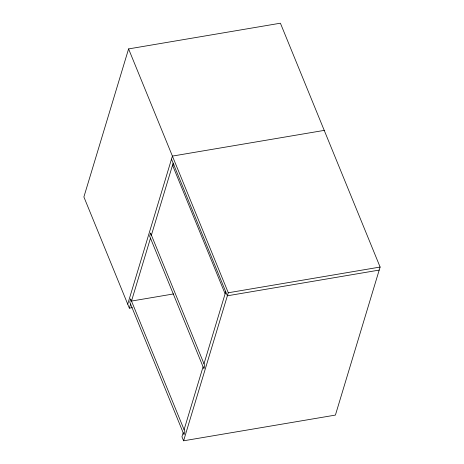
<?xml version="1.0" encoding="UTF-8"?>
<svg xmlns="http://www.w3.org/2000/svg" width="464" height="464" viewBox="0 0 464 464"><rect width="100%" height="100%" fill="white"/><g stroke="black" fill="none" stroke-linecap="round" stroke-linejoin="round"><path stroke-width="0.7" d="M183.17 432.726L181.946 436.781L183.593 440.8L335.414 415.089L380.115 267.049L280.407 23.2L128.586 48.911L83.885 196.951L129.357 308.16L132.205 307.673M127.716 304.14L172.411 156.095L324.237 130.384M129.357 308.16L130.581 304.1M150.481 238.194L131.498 301.061L173.553 293.938M151.397 235.149L173.136 163.16M184.092 429.681L203.07 366.815M203.992 363.776L225.724 291.781M183.593 440.8L228.288 292.761L128.586 48.911M173.948 164.946L172.521 165.184L225.115 293.811M228.288 292.761L380.115 267.049M379.192 270.089L227.372 295.8L171.489 159.14M130.68 299.048L129.758 302.093L183.993 434.733L184.91 431.694L130.68 299.048M150.58 233.143L149.657 236.182L203.893 368.828L204.81 365.783L150.58 233.143"/></g></svg>
